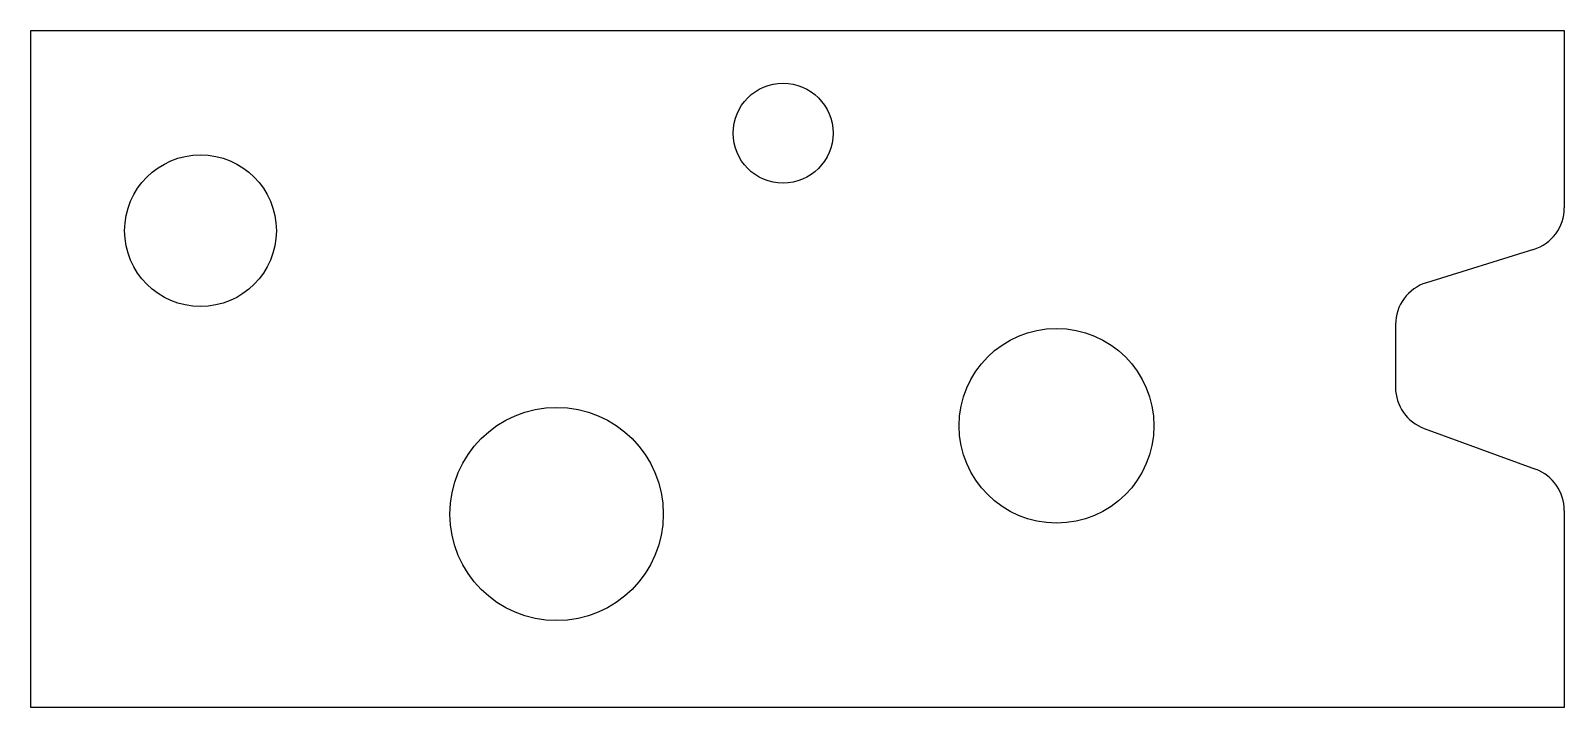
# Model space of a CAD drawing. Header units: millimetres. Extents: x 0 to 35, y 0 to 15.5.
import ezdxf

# ---------------------------------------------------------------- set-up
doc = ezdxf.new("R2010")
doc.units = ezdxf.units.MM

msp = doc.modelspace()

# ---------------------------------------------------------------- linework, layer by layer
at = {"color": 7, "linetype": 'Continuous'}
for p, q in [((0, 0), (0, 15.457)), ((0, 15.457), (35.018, 15.457)), ((35.018, 15.457), (35.018, 11.413)), ((34.314, 10.458), (31.868, 9.7)), ((31.164, 8.745), (31.164, 7.309)), ((31.82, 6.37), (34.363, 5.437)), ((35.018, 4.498), (35.018, 0)), ((35.018, 0), (0, 0))]:
    msp.add_line(p, q, dxfattribs=at)
for centre, radius in [((17.18, 13.115), 1.141), ((3.878, 10.888), 1.732), ((23.424, 6.432), 2.224), ((12.009, 4.416), 2.436)]:
    msp.add_circle(centre, radius, dxfattribs=at)
for centre, start, end in [((34.018, 11.413), 287.2191, 0), ((32.164, 8.745), 107.2191, 180), ((32.164, 7.309), 180, 249.8424), ((34.018, 4.498), 0, 69.8424)]:
    msp.add_arc(centre, 1, start, end, dxfattribs=at)

doc.saveas('drawing.dxf')
